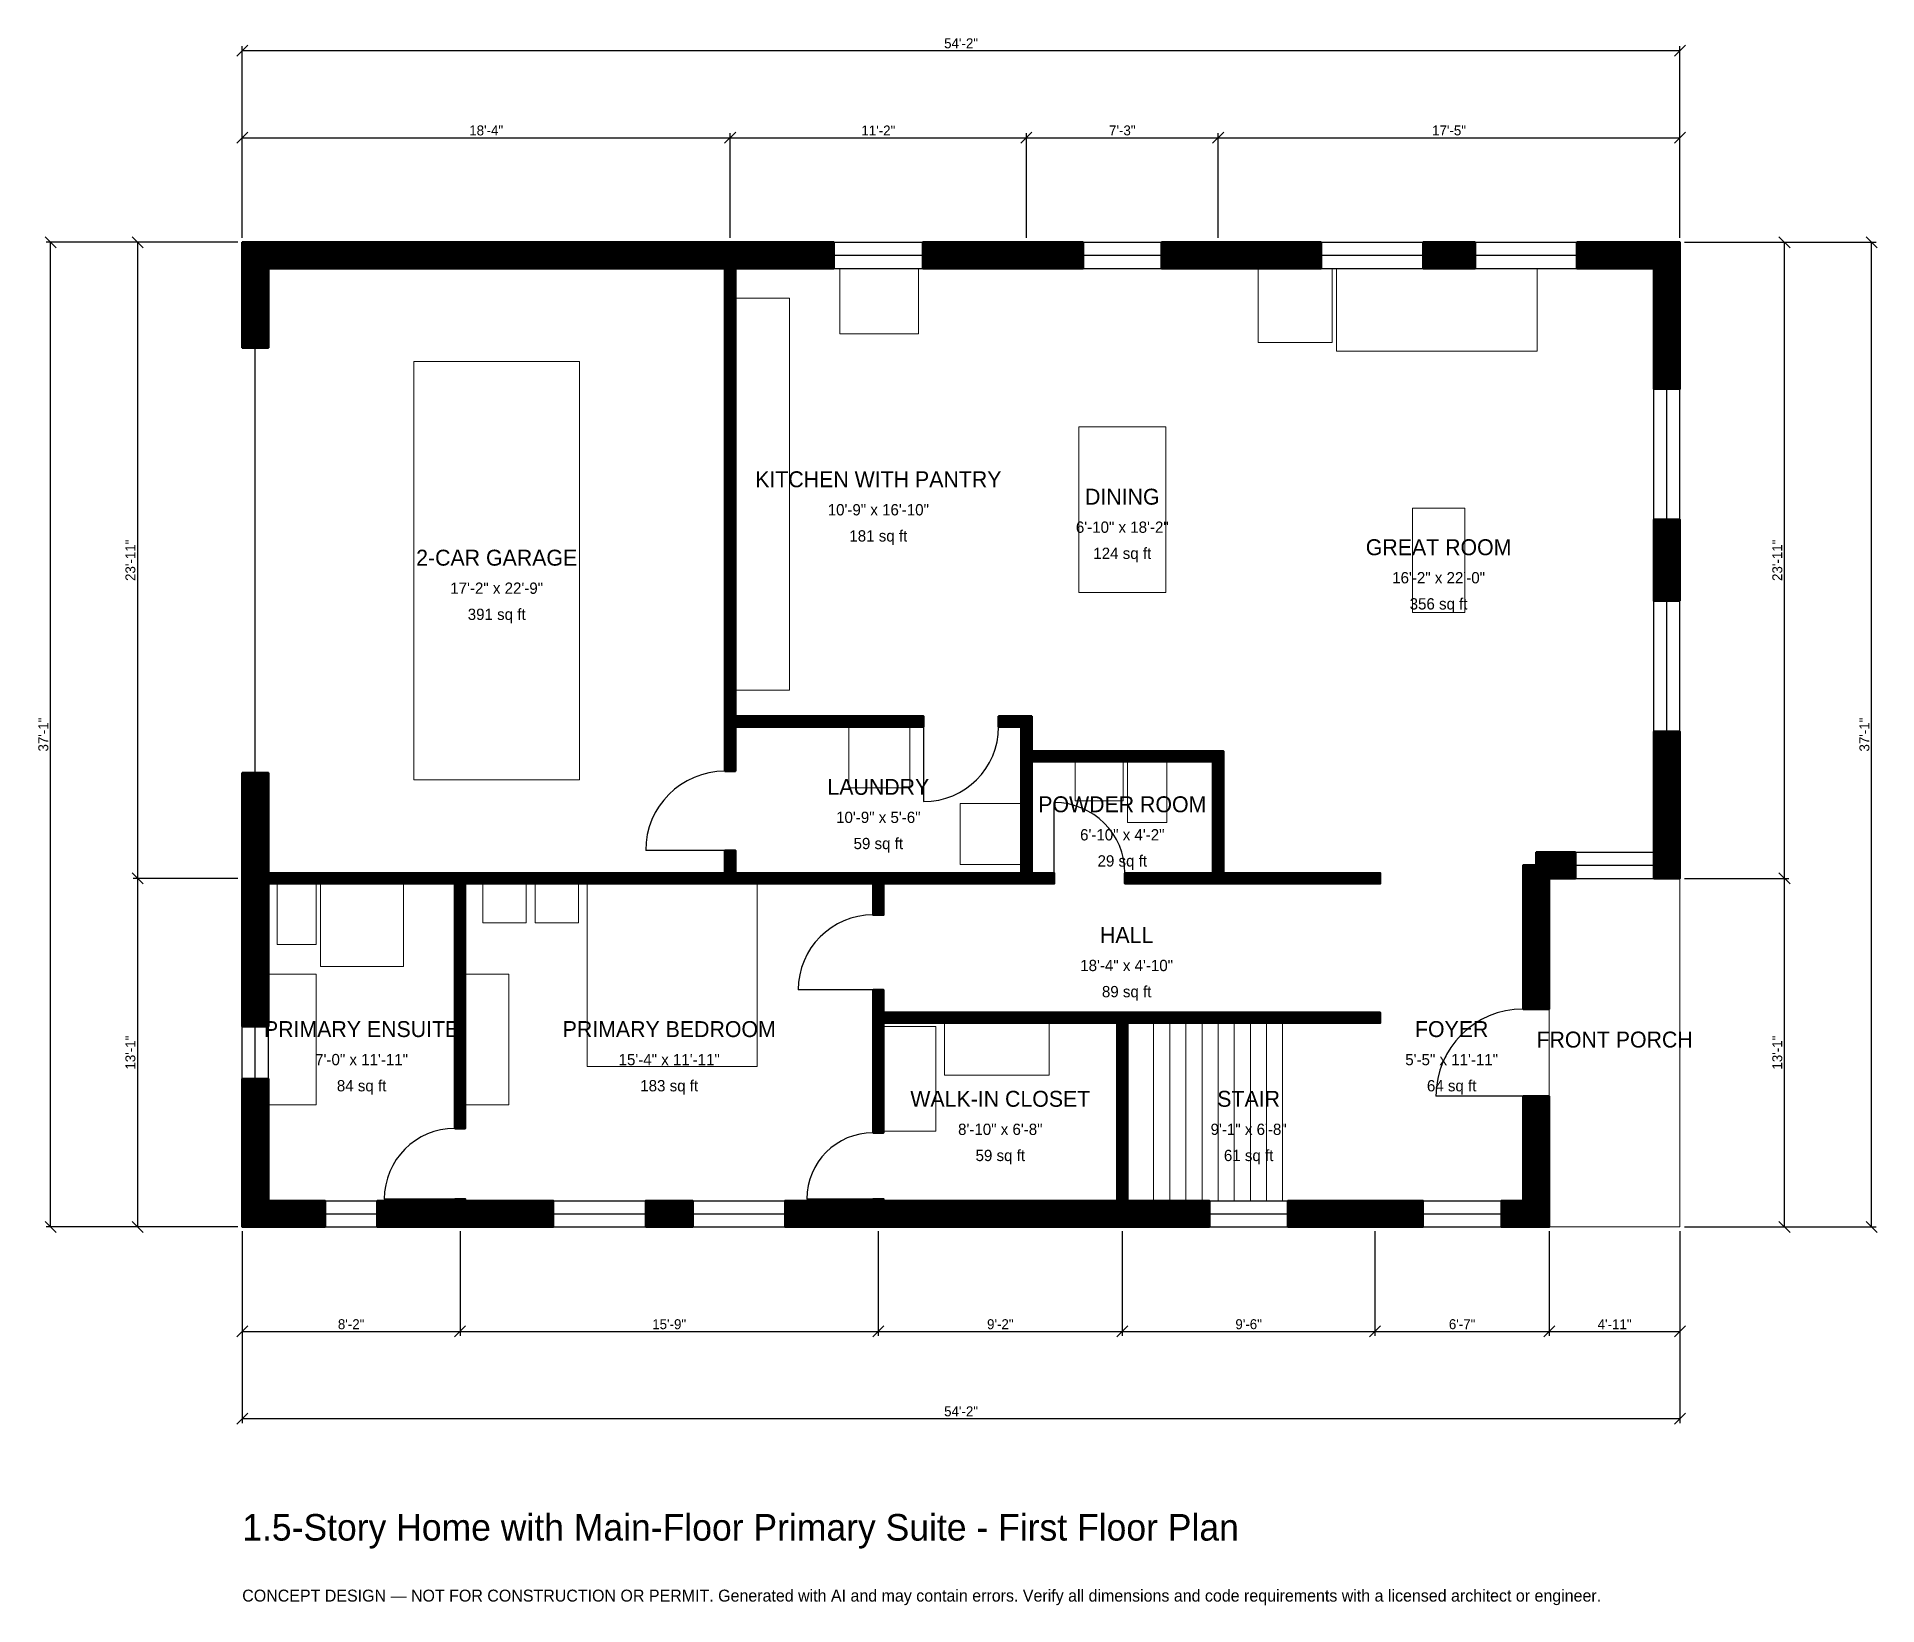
# Model space of a CAD drawing. Header units: inches. Extents: x -93 to 739, y -171 to 538.
import ezdxf
from ezdxf.enums import TextEntityAlignment as Align

# ---------------------------------------------------------------- set-up
doc = ezdxf.new("R2010")
doc.units = ezdxf.units.IN
doc.header["$MEASUREMENT"] = 0
doc.linetypes.add('DASHED', pattern=[0.6, 0.5, -0.1])
for name, color, linetype, lineweight in [('A-ANNO-DIMS', 1, 'Continuous', 13), ('A-ANNO-TEXT', 7, 'Continuous', 18), ('A-AREA-IDEN', 7, 'Continuous', 18), ('A-DOOR', 2, 'Continuous', 25), ('A-FLOR-FIXT', 9, 'Continuous', 13), ('A-FLOR-STRS', 3, 'Continuous', 18), ('A-FURN', 9, 'Continuous', 13), ('A-GLAZ', 4, 'Continuous', 25), ('A-SITE-PAVE', 8, 'Continuous', 13), ('A-WALL', 7, 'Continuous', 50), ('A-WALL-PATT', 8, 'Continuous', 13)]:
    doc.layers.add(name, color=color, linetype=linetype, lineweight=lineweight)
doc.dimstyles.new('PLAN', dxfattribs={"dimtxt": 4.5, "dimasz": 3, "dimexe": 2, "dimexo": 2, "dimgap": 1, "dimtad": 1, "dimdec": 0, "dimlunit": 4, "dimtsz": 2.5, "dimcen": 2.5, "dimclrd": 1, "dimclre": 1, "dimazin": 3, "dimtfac": 1, "dimtmove": 0, "dimatfit": 3})

msp = doc.modelspace()

# ---------------------------------------------------------------- hatches: boundary and pattern name
at = {"layer": 'A-WALL-PATT'}
h = msp.add_hatch(dxfattribs=at)
h.set_pattern_fill('ANSI31', color=8, scale=0.8)
h.paths.add_polyline_path([(285.0394, 0), (285.0394, 0), (281.4961, 0), (245.2756, 0), (245.2756, 11.811), (281.4961, 11.811), (285.0394, 11.811), (285.0394, 12.5984), (289.7638, 12.5984), (289.7638, 11.811), (293.3071, 11.811), (391.7323, 11.811), (395.2756, 11.811), (395.2756, 92.126), (289.7638, 92.126), (289.7638, 42.5197), (285.0394, 42.5197), (285.0394, 92.126), (285.0394, 96.8504), (285.0394, 107.0866), (289.7638, 107.0866), (289.7638, 96.8504), (395.2756, 96.8504), (400, 96.8504), (514.1732, 96.8504), (514.1732, 92.126), (400, 92.126), (400, 11.811), (403.5433, 11.811), (437.0079, 11.811), (437.0079, 0), (403.5433, 0), (400, 0), (400, 0), (395.2756, 0), (395.2756, 0), (391.7323, 0), (293.3071, 0), (289.7638, 0), (289.7638, 0), (285.0394, 0)])
h.paths.add_polyline_path([(182.2835, 0), (182.2835, 11.811), (203.5433, 11.811), (203.5433, 0), (182.2835, 0)])
h.paths.add_polyline_path([(104.3307, 0), (100.7874, 0), (100.7874, 0), (96.063, 0), (96.063, 0), (92.5197, 0), (61.0236, 0), (61.0236, 11.811), (92.5197, 11.811), (96.063, 11.811), (96.063, 12.5984), (100.7874, 12.5984), (100.7874, 11.811), (104.3307, 11.811), (140.5512, 11.811), (140.5512, 0), (104.3307, 0)])
h.paths.add_polyline_path([(11.811, 0), (11.811, 0), (0, 0), (0, 0), (0, 0), (0, 0), (0, 11.811), (0, 11.811), (0, 66.9291), (11.811, 66.9291), (11.811, 11.811), (37.4016, 11.811), (37.4016, 0), (11.811, 0)])
h.paths.add_polyline_path([(0, 151.5748), (0, 155.1181), (0, 155.1181), (0, 159.8425), (0, 159.8425), (0, 163.3858), (0, 205.1181), (11.811, 205.1181), (11.811, 163.3858), (11.811, 159.8425), (96.063, 159.8425), (100.7874, 159.8425), (218.1102, 159.8425), (218.1102, 170.0787), (222.8346, 170.0787), (222.8346, 159.8425), (285.0394, 159.8425), (289.7638, 159.8425), (351.9685, 159.8425), (351.9685, 210.2362), (351.9685, 214.9606), (351.9685, 225.9843), (341.7323, 225.9843), (341.7323, 230.7087), (351.9685, 230.7087), (356.6929, 230.7087), (356.6929, 225.9843), (356.6929, 214.9606), (438.5827, 214.9606), (443.3071, 214.9606), (443.3071, 210.2362), (443.3071, 159.8425), (514.1732, 159.8425), (514.1732, 155.1181), (443.3071, 155.1181), (438.5827, 155.1181), (398.8189, 155.1181), (398.8189, 159.8425), (438.5827, 159.8425), (438.5827, 210.2362), (356.6929, 210.2362), (356.6929, 159.8425), (366.9291, 159.8425), (366.9291, 155.1181), (356.6929, 155.1181), (351.9685, 155.1181), (289.7638, 155.1181), (289.7638, 140.9449), (285.0394, 140.9449), (285.0394, 155.1181), (222.8346, 155.1181), (218.1102, 155.1181), (100.7874, 155.1181), (100.7874, 44.4882), (96.063, 44.4882), (96.063, 155.1181), (11.811, 155.1181), (11.811, 151.5748), (11.811, 90.5512), (0, 90.5512), (0, 151.5748)])
h.paths.add_polyline_path([(0, 433.0709), (0, 433.0709), (0, 444.8819), (0, 444.8819), (0, 444.8819), (11.811, 444.8819), (11.811, 444.8819), (214.5669, 444.8819), (218.1102, 444.8819), (218.1102, 444.8819), (222.8346, 444.8819), (222.8346, 444.8819), (226.378, 444.8819), (267.3228, 444.8819), (267.3228, 433.0709), (226.378, 433.0709), (222.8346, 433.0709), (222.8346, 230.7087), (307.874, 230.7087), (307.874, 225.9843), (222.8346, 225.9843), (222.8346, 205.9055), (218.1102, 205.9055), (218.1102, 225.9843), (218.1102, 230.7087), (218.1102, 433.0709), (214.5669, 433.0709), (11.811, 433.0709), (11.811, 397.2441), (0, 397.2441), (0, 433.0709)])
h.paths.add_polyline_path([(348.4252, 444.8819), (360.2362, 444.8819), (379.9213, 444.8819), (379.9213, 433.0709), (360.2362, 433.0709), (348.4252, 433.0709), (307.4803, 433.0709), (307.4803, 444.8819), (348.4252, 444.8819)])
h.paths.add_polyline_path([(435.0394, 444.8819), (446.8504, 444.8819), (487.4672, 444.8819), (487.4672, 433.0709), (446.8504, 433.0709), (435.0394, 433.0709), (415.3543, 433.0709), (415.3543, 444.8819), (435.0394, 444.8819)])
h.paths.add_polyline_path([(557.021, 444.8819), (557.021, 433.0709), (533.5302, 433.0709), (533.5302, 444.8819), (557.021, 444.8819)])
h.paths.add_polyline_path([(637.7953, 444.8819), (637.7953, 444.8819), (649.6063, 444.8819), (649.6063, 444.8819), (649.6063, 444.8819), (649.6063, 433.0709), (649.6063, 433.0709), (649.6063, 378.6089), (637.7953, 378.6089), (637.7953, 433.0709), (603.084, 433.0709), (603.084, 444.8819), (637.7953, 444.8819)])
h.paths.add_polyline_path([(649.6063, 282.8084), (637.7953, 282.8084), (637.7953, 319.5538), (649.6063, 319.5538), (649.6063, 282.8084)])
h.paths.add_polyline_path([(649.6063, 169.2913), (649.6063, 169.2913), (649.6063, 157.4803), (649.6063, 157.4803), (649.6063, 157.4803), (637.7953, 157.4803), (637.7953, 157.4803), (637.7953, 157.4803), (637.7953, 169.2913), (637.7953, 169.2913), (637.7953, 223.7533), (649.6063, 223.7533), (649.6063, 169.2913)])
h.paths.add_polyline_path([(590.5512, 157.4803), (590.5512, 98.4252), (578.7402, 98.4252), (578.7402, 163.3858), (584.6457, 163.3858), (584.6457, 169.2913), (602.3622, 169.2913), (602.3622, 157.4803), (590.5512, 157.4803)])
h.paths.add_polyline_path([(590.5512, 11.811), (590.5512, 11.811), (590.5512, 0), (590.5512, 0), (590.5512, 0), (590.5512, 0), (578.7402, 0), (578.7402, 0), (568.8976, 0), (568.8976, 11.811), (578.7402, 11.811), (578.7402, 59.0551), (590.5512, 59.0551), (590.5512, 11.811)])
h.paths.add_polyline_path([(517.7165, 0), (505.9055, 0), (472.4409, 0), (472.4409, 11.811), (505.9055, 11.811), (517.7165, 11.811), (533.4646, 11.811), (533.4646, 0), (517.7165, 0)])

# ---------------------------------------------------------------- linework, layer by layer
at = {"layer": 'A-DOOR', "linetype": 'DASHED'}
msp.add_line((5.9055, 205.1181), (5.9055, 397.2441), dxfattribs=at)
at = {"layer": 'A-DOOR'}
for p, q in [((307.874, 225.9843), (307.874, 192.126)), ((366.9291, 159.8425), (366.9291, 191.7323)), ((218.1102, 170.0787), (182.2835, 170.0787)), ((285.0394, 107.0866), (251.1811, 107.0866)), ((578.7402, 59.0551), (539.3701, 59.0551)), ((96.063, 12.5984), (64.1732, 12.5984)), ((285.0394, 12.5984), (255.1181, 12.5984))]:
    msp.add_line(p, q, dxfattribs=at)
for centre, radius, start, end in [((307.874, 225.9843), 33.8583, 270, 360), ((218.1102, 170.0787), 35.8268, 90, 180), ((366.9291, 159.8425), 31.8898, 0, 90), ((285.0394, 107.0866), 33.8583, 90, 180), ((578.7402, 59.0551), 39.3701, 90, 180), ((96.063, 12.5984), 31.8898, 90, 180), ((285.0394, 12.5984), 29.9213, 90, 180)]:
    msp.add_arc(centre, radius, start, end, dxfattribs=at)
at = {"layer": 'A-FLOR-FIXT'}
for points in [[(222.8346, 242.5197), (247.2441, 242.5197), (247.2441, 419.685), (222.8346, 419.685)], [(376.378, 192.5197), (398.0315, 192.5197), (398.0315, 210.2362), (376.378, 210.2362)], [(400, 182.6772), (417.7165, 182.6772), (417.7165, 210.2362), (400, 210.2362)], [(15.748, 127.5591), (33.4646, 127.5591), (33.4646, 155.1181), (15.748, 155.1181)], [(35.4331, 117.7165), (72.8346, 117.7165), (72.8346, 155.1181), (35.4331, 155.1181)], [(11.811, 55.1181), (33.4646, 55.1181), (33.4646, 114.1732), (11.811, 114.1732)]]:
    msp.add_lwpolyline(points, close=True, dxfattribs=at)
at = {"layer": 'A-FLOR-STRS'}
for p, q in [((411.811, 11.811), (411.811, 92.126)), ((419.0945, 11.811), (419.0945, 92.126)), ((426.378, 11.811), (426.378, 92.126)), ((433.6614, 11.811), (433.6614, 92.126)), ((440.9449, 11.811), (440.9449, 92.126)), ((448.2283, 11.811), (448.2283, 92.126)), ((455.5118, 11.811), (455.5118, 92.126)), ((462.7953, 11.811), (462.7953, 92.126)), ((470.0787, 11.811), (470.0787, 92.126))]:
    msp.add_line(p, q, dxfattribs=at)
at = {"layer": 'A-FURN'}
for points in [[(270.0787, 403.5433), (305.5118, 403.5433), (305.5118, 433.0709), (270.0787, 433.0709)], [(459.0551, 399.6063), (492.5197, 399.6063), (492.5197, 433.0709), (459.0551, 433.0709)], [(494.4882, 395.6693), (585.0394, 395.6693), (585.0394, 433.0709), (494.4882, 433.0709)], [(77.5591, 201.9685), (152.3622, 201.9685), (152.3622, 390.9449), (77.5591, 390.9449)], [(377.9528, 286.6142), (417.3228, 286.6142), (417.3228, 361.4173), (377.9528, 361.4173)], [(528.7402, 277.5591), (552.3622, 277.5591), (552.3622, 324.8031), (528.7402, 324.8031)], [(274.0157, 198.4252), (301.5748, 198.4252), (301.5748, 225.9843), (274.0157, 225.9843)], [(324.4094, 163.7795), (351.9685, 163.7795), (351.9685, 191.3386), (324.4094, 191.3386)], [(108.6614, 137.4016), (128.3465, 137.4016), (128.3465, 155.1181), (108.6614, 155.1181)], [(132.2835, 137.4016), (151.9685, 137.4016), (151.9685, 155.1181), (132.2835, 155.1181)], [(155.9055, 72.4409), (232.6772, 72.4409), (232.6772, 155.1181), (155.9055, 155.1181)], [(100.7874, 55.1181), (120.4724, 55.1181), (120.4724, 114.1732), (100.7874, 114.1732)], [(317.3228, 68.5039), (364.5669, 68.5039), (364.5669, 92.126), (317.3228, 92.126)], [(289.7638, 43.3071), (313.3858, 43.3071), (313.3858, 90.5512), (289.7638, 90.5512)]]:
    msp.add_lwpolyline(points, close=True, dxfattribs=at)
at = {"layer": 'A-GLAZ'}
for p, q in [((267.3228, 444.8819), (307.4803, 444.8819)), ((379.9213, 444.8819), (415.3543, 444.8819)), ((487.4672, 444.8819), (533.5302, 444.8819)), ((557.021, 444.8819), (603.084, 444.8819)), ((267.3228, 438.9764), (307.4803, 438.9764)), ((267.3228, 433.0709), (307.4803, 433.0709)), ((379.9213, 438.9764), (415.3543, 438.9764)), ((379.9213, 433.0709), (415.3543, 433.0709)), ((487.4672, 438.9764), (533.5302, 438.9764)), ((487.4672, 433.0709), (533.5302, 433.0709)), ((557.021, 438.9764), (603.084, 438.9764)), ((557.021, 433.0709), (603.084, 433.0709)), ((637.7953, 319.5538), (637.7953, 378.6089)), ((643.7008, 319.5538), (643.7008, 378.6089)), ((649.6063, 319.5538), (649.6063, 378.6089)), ((637.7953, 223.7533), (637.7953, 282.8084)), ((643.7008, 223.7533), (643.7008, 282.8084)), ((649.6063, 223.7533), (649.6063, 282.8084)), ((602.3622, 169.2913), (637.7953, 169.2913)), ((602.3622, 163.3858), (637.7953, 163.3858)), ((602.3622, 157.4803), (637.7953, 157.4803)), ((0, 66.9291), (0, 90.5512)), ((5.9055, 66.9291), (5.9055, 90.5512)), ((11.811, 66.9291), (11.811, 90.5512)), ((37.4016, 11.811), (61.0236, 11.811)), ((140.5512, 11.811), (182.2835, 11.811)), ((203.5433, 11.811), (245.2756, 11.811)), ((437.0079, 11.811), (472.4409, 11.811)), ((533.4646, 11.811), (568.8976, 11.811)), ((37.4016, 5.9055), (61.0236, 5.9055)), ((37.4016, 0), (61.0236, 0)), ((140.5512, 5.9055), (182.2835, 5.9055)), ((140.5512, 0), (182.2835, 0)), ((203.5433, 5.9055), (245.2756, 5.9055)), ((203.5433, 0), (245.2756, 0)), ((437.0079, 5.9055), (472.4409, 5.9055)), ((437.0079, 0), (472.4409, 0)), ((533.4646, 5.9055), (568.8976, 5.9055)), ((533.4646, 0), (568.8976, 0))]:
    msp.add_line(p, q, dxfattribs=at)
at = {"layer": 'A-SITE-PAVE', "linetype": 'DASHED'}
msp.add_lwpolyline([(590.5512, 0), (649.6063, 0), (649.6063, 157.4803), (590.5512, 157.4803)], close=True, dxfattribs=at)
at = {"layer": 'A-WALL'}
for points in [[(0, 433.0709), (0, 433.0709), (0, 444.8819), (0, 444.8819), (0, 444.8819), (11.811, 444.8819), (11.811, 444.8819), (214.5669, 444.8819), (218.1102, 444.8819), (218.1102, 444.8819), (222.8346, 444.8819), (222.8346, 444.8819), (226.378, 444.8819), (267.3228, 444.8819), (267.3228, 433.0709), (226.378, 433.0709), (222.8346, 433.0709), (222.8346, 230.7087), (307.874, 230.7087), (307.874, 225.9843), (222.8346, 225.9843), (222.8346, 205.9055), (218.1102, 205.9055), (218.1102, 225.9843), (218.1102, 230.7087), (218.1102, 433.0709), (214.5669, 433.0709), (11.811, 433.0709), (11.811, 397.2441), (0, 397.2441), (0, 433.0709)], [(348.4252, 444.8819), (360.2362, 444.8819), (379.9213, 444.8819), (379.9213, 433.0709), (360.2362, 433.0709), (348.4252, 433.0709), (307.4803, 433.0709), (307.4803, 444.8819), (348.4252, 444.8819)], [(435.0394, 444.8819), (446.8504, 444.8819), (487.4672, 444.8819), (487.4672, 433.0709), (446.8504, 433.0709), (435.0394, 433.0709), (415.3543, 433.0709), (415.3543, 444.8819), (435.0394, 444.8819)], [(557.021, 444.8819), (557.021, 433.0709), (533.5302, 433.0709), (533.5302, 444.8819), (557.021, 444.8819)], [(637.7953, 444.8819), (637.7953, 444.8819), (649.6063, 444.8819), (649.6063, 444.8819), (649.6063, 444.8819), (649.6063, 433.0709), (649.6063, 433.0709), (649.6063, 378.6089), (637.7953, 378.6089), (637.7953, 433.0709), (603.084, 433.0709), (603.084, 444.8819), (637.7953, 444.8819)], [(649.6063, 282.8084), (637.7953, 282.8084), (637.7953, 319.5538), (649.6063, 319.5538), (649.6063, 282.8084)], [(0, 151.5748), (0, 155.1181), (0, 155.1181), (0, 159.8425), (0, 159.8425), (0, 163.3858), (0, 205.1181), (11.811, 205.1181), (11.811, 163.3858), (11.811, 159.8425), (96.063, 159.8425), (100.7874, 159.8425), (218.1102, 159.8425), (218.1102, 170.0787), (222.8346, 170.0787), (222.8346, 159.8425), (285.0394, 159.8425), (289.7638, 159.8425), (351.9685, 159.8425), (351.9685, 210.2362), (351.9685, 214.9606), (351.9685, 225.9843), (341.7323, 225.9843), (341.7323, 230.7087), (351.9685, 230.7087), (356.6929, 230.7087), (356.6929, 225.9843), (356.6929, 214.9606), (438.5827, 214.9606), (443.3071, 214.9606), (443.3071, 210.2362), (443.3071, 159.8425), (514.1732, 159.8425), (514.1732, 155.1181), (443.3071, 155.1181), (438.5827, 155.1181), (398.8189, 155.1181), (398.8189, 159.8425), (438.5827, 159.8425), (438.5827, 210.2362), (356.6929, 210.2362), (356.6929, 159.8425), (366.9291, 159.8425), (366.9291, 155.1181), (356.6929, 155.1181), (351.9685, 155.1181), (289.7638, 155.1181), (289.7638, 140.9449), (285.0394, 140.9449), (285.0394, 155.1181), (222.8346, 155.1181), (218.1102, 155.1181), (100.7874, 155.1181), (100.7874, 44.4882), (96.063, 44.4882), (96.063, 155.1181), (11.811, 155.1181), (11.811, 151.5748), (11.811, 90.5512), (0, 90.5512), (0, 151.5748)], [(649.6063, 169.2913), (649.6063, 169.2913), (649.6063, 157.4803), (649.6063, 157.4803), (649.6063, 157.4803), (637.7953, 157.4803), (637.7953, 157.4803), (637.7953, 157.4803), (637.7953, 169.2913), (637.7953, 169.2913), (637.7953, 223.7533), (649.6063, 223.7533), (649.6063, 169.2913)], [(590.5512, 157.4803), (590.5512, 98.4252), (578.7402, 98.4252), (578.7402, 163.3858), (584.6457, 163.3858), (584.6457, 169.2913), (602.3622, 169.2913), (602.3622, 157.4803), (590.5512, 157.4803)], [(285.0394, 0), (285.0394, 0), (281.4961, 0), (245.2756, 0), (245.2756, 11.811), (281.4961, 11.811), (285.0394, 11.811), (285.0394, 12.5984), (289.7638, 12.5984), (289.7638, 11.811), (293.3071, 11.811), (391.7323, 11.811), (395.2756, 11.811), (395.2756, 92.126), (289.7638, 92.126), (289.7638, 42.5197), (285.0394, 42.5197), (285.0394, 92.126), (285.0394, 96.8504), (285.0394, 107.0866), (289.7638, 107.0866), (289.7638, 96.8504), (395.2756, 96.8504), (400, 96.8504), (514.1732, 96.8504), (514.1732, 92.126), (400, 92.126), (400, 11.811), (403.5433, 11.811), (437.0079, 11.811), (437.0079, 0), (403.5433, 0), (400, 0), (400, 0), (395.2756, 0), (395.2756, 0), (391.7323, 0), (293.3071, 0), (289.7638, 0), (289.7638, 0), (285.0394, 0)], [(11.811, 0), (11.811, 0), (0, 0), (0, 0), (0, 0), (0, 0), (0, 11.811), (0, 11.811), (0, 66.9291), (11.811, 66.9291), (11.811, 11.811), (37.4016, 11.811), (37.4016, 0), (11.811, 0)], [(590.5512, 11.811), (590.5512, 11.811), (590.5512, 0), (590.5512, 0), (590.5512, 0), (590.5512, 0), (578.7402, 0), (578.7402, 0), (568.8976, 0), (568.8976, 11.811), (578.7402, 11.811), (578.7402, 59.0551), (590.5512, 59.0551), (590.5512, 11.811)], [(104.3307, 0), (100.7874, 0), (100.7874, 0), (96.063, 0), (96.063, 0), (92.5197, 0), (61.0236, 0), (61.0236, 11.811), (92.5197, 11.811), (96.063, 11.811), (96.063, 12.5984), (100.7874, 12.5984), (100.7874, 11.811), (104.3307, 11.811), (140.5512, 11.811), (140.5512, 0), (104.3307, 0)], [(182.2835, 0), (182.2835, 11.811), (203.5433, 11.811), (203.5433, 0), (182.2835, 0)], [(517.7165, 0), (505.9055, 0), (472.4409, 0), (472.4409, 11.811), (505.9055, 11.811), (517.7165, 11.811), (533.4646, 11.811), (533.4646, 0), (517.7165, 0)]]:
    msp.add_lwpolyline(points, close=True, dxfattribs=at)

# ---------------------------------------------------------------- texts
at = {"layer": 'A-ANNO-TEXT'}
for s, height, p in [('1.5-Story Home with Main-Floor Primary Suite - First Floor Plan', 12, (0, -141.7323)), ('CONCEPT DESIGN — NOT FOR CONSTRUCTION OR PERMIT. Generated with AI and may contain errors. Verify all dimensions and code requirements with a licensed architect or engineer.', 5.4, (0, -169.2913))]:
    msp.add_text(s, height=height, dxfattribs=at).set_placement(p)
at = {"layer": 'A-AREA-IDEN'}
for s, height, p in [('KITCHEN WITH PANTRY', 7.2, (287.4016, 337.7953)), ('DINING', 7.2, (397.6378, 329.9213)), ('10\'-9" x 16\'-10"', 5.1, (287.4016, 324.0157)), ('6\'-10" x 18\'-2"', 5.1, (397.6378, 316.1417)), ('181 sq ft', 5.1, (287.4016, 312.2047)), ('GREAT ROOM', 7.2, (540.5512, 307.0866)), ('2-CAR GARAGE', 7.2, (114.9606, 302.3622)), ('124 sq ft', 5.1, (397.6378, 304.3307)), ('17\'-2" x 22\'-9"', 5.1, (114.9606, 288.5827)), ('16\'-2" x 22\'-0"', 5.1, (540.5512, 293.3071)), ('356 sq ft', 5.1, (540.5512, 281.4961)), ('391 sq ft', 5.1, (114.9606, 276.7717)), ('LAUNDRY', 7.2, (287.4016, 198.8189)), ('POWDER ROOM', 7.2, (397.6378, 190.9449)), ('10\'-9" x 5\'-6"', 5.1, (287.4016, 185.0394)), ('59 sq ft', 5.1, (287.4016, 173.2283)), ('6\'-10" x 4\'-2"', 5.1, (397.6378, 177.1654)), ('29 sq ft', 5.1, (397.6378, 165.3543)), ('HALL', 7.2, (399.6063, 131.8898)), ('18\'-4" x 4\'-10"', 5.1, (399.6063, 118.1102)), ('89 sq ft', 5.1, (399.6063, 106.2992)), ('PRIMARY ENSUITE', 7.2, (53.937, 89.3701)), ('PRIMARY BEDROOM', 7.2, (192.9134, 89.3701)), ('FOYER', 7.2, (546.4567, 89.3701)), ('FRONT PORCH', 7.2, (620.0787, 84.6457)), ('7\'-0" x 11\'-11"', 5.1, (53.937, 75.5906)), ('15\'-4" x 11\'-11"', 5.1, (192.9134, 75.5906)), ('5\'-5" x 11\'-11"', 5.1, (546.4567, 75.5906)), ('84 sq ft', 5.1, (53.937, 63.7795)), ('183 sq ft', 5.1, (192.9134, 63.7795)), ('64 sq ft', 5.1, (546.4567, 63.7795)), ('WALK-IN CLOSET', 7.2, (342.5197, 57.874)), ('STAIR', 7.2, (454.7244, 57.874)), ('8\'-10" x 6\'-8"', 5.1, (342.5197, 44.0945)), ('9\'-1" x 6\'-8"', 5.1, (454.7244, 44.0945)), ('59 sq ft', 5.1, (342.5197, 32.2835)), ('61 sq ft', 5.1, (454.7244, 32.2835))]:
    msp.add_text(s, height=height, dxfattribs=at).set_placement(p, align=Align.MIDDLE_CENTER)

# ---------------------------------------------------------------- dimensions: what is measured, and where the dimension line sits
at = {"layer": 'A-ANNO-DIMS'}
for base, p1, p2, text in [((0, 531.4961), (0, 444.8819), (649.6063, 444.8819), '54\'-2"'), ((0, 492.126), (0, 444.8819), (220.4724, 444.8819), '18\'-4"'), ((220.4724, 492.126), (220.4724, 444.8819), (354.3307, 444.8819), '11\'-2"'), ((354.3307, 492.126), (354.3307, 444.8819), (440.9449, 444.8819), '7\'-3"'), ((440.9449, 492.126), (440.9449, 444.8819), (649.6063, 444.8819), '17\'-5"'), ((0, -47.2441), (0, 0), (98.4252, 0), '8\'-2"'), ((0, -86.6142), (0, 0), (649.6063, 0), '54\'-2"'), ((98.4252, -47.2441), (98.4252, 0), (287.4016, 0), '15\'-9"'), ((287.4016, -47.2441), (287.4016, 0), (397.6378, 0), '9\'-2"'), ((397.6378, -47.2441), (397.6378, 0), (511.811, 0), '9\'-6"'), ((511.811, -47.2441), (511.811, 0), (590.5512, 0), '6\'-7"'), ((590.5512, -47.2441), (590.5512, 0), (649.6063, 0), '4\'-11"')]:
    msp.add_linear_dim(base=base, p1=p1, p2=p2, text=text, dimstyle='PLAN', dxfattribs=at).render()
for base, p1, p2, text in [((-86.6142, 0), (0, 0), (0, 444.8819), '37\'-1"'), ((-47.2441, 157.4803), (0, 157.4803), (0, 444.8819), '23\'-11"'), ((696.8504, 157.4803), (649.6063, 157.4803), (649.6063, 444.8819), '23\'-11"'), ((736.2205, 0), (649.6063, 0), (649.6063, 444.8819), '37\'-1"'), ((-47.2441, 0), (0, 0), (0, 157.4803), '13\'-1"'), ((696.8504, 0), (649.6063, 0), (649.6063, 157.4803), '13\'-1"')]:
    msp.add_linear_dim(base=base, p1=p1, p2=p2, angle=90, text=text, dimstyle='PLAN', dxfattribs=at).render()

doc.saveas('drawing.dxf')
